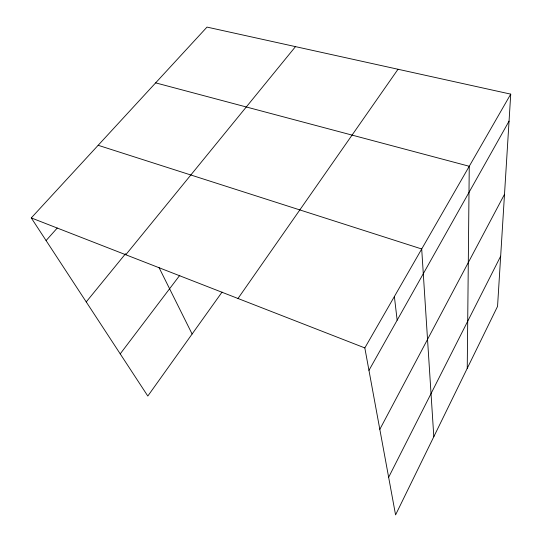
<?xml version="1.0" encoding="UTF-8"?>
<svg xmlns="http://www.w3.org/2000/svg" width="542" height="542" viewBox="0 0 542 542"><rect width="100%" height="100%" fill="white"/><g stroke="black" fill="none" stroke-linecap="round" stroke-linejoin="round"><path stroke-width="0.81" d="M467.238 368.37L469.257 166.272L155.649 82.865M510.727 94.132L497.549 306.386L395.572 514.9L364.827 347.923L510.727 94.132L207.003 27.1L31.273 217.918L147.81 396.039L222.071 292.077M388.648 477.278L500.666 256.183M379.82 429.352L504.507 194.293M368.96 370.369L509.053 121.144M237.999 298.493L398.018 69.261M120.222 353.872L179.808 275.282M86.232 301.921L125.575 253.717M125.791 254.76L295.492 46.632M46.084 240.56L57.242 228.047M98.163 145.29L421.703 248.981L433.81 436.723M31.273 217.918L364.827 347.923M159.077 267.653L192.112 334.021M394.38 296.515L397.151 320.214"/></g></svg>
